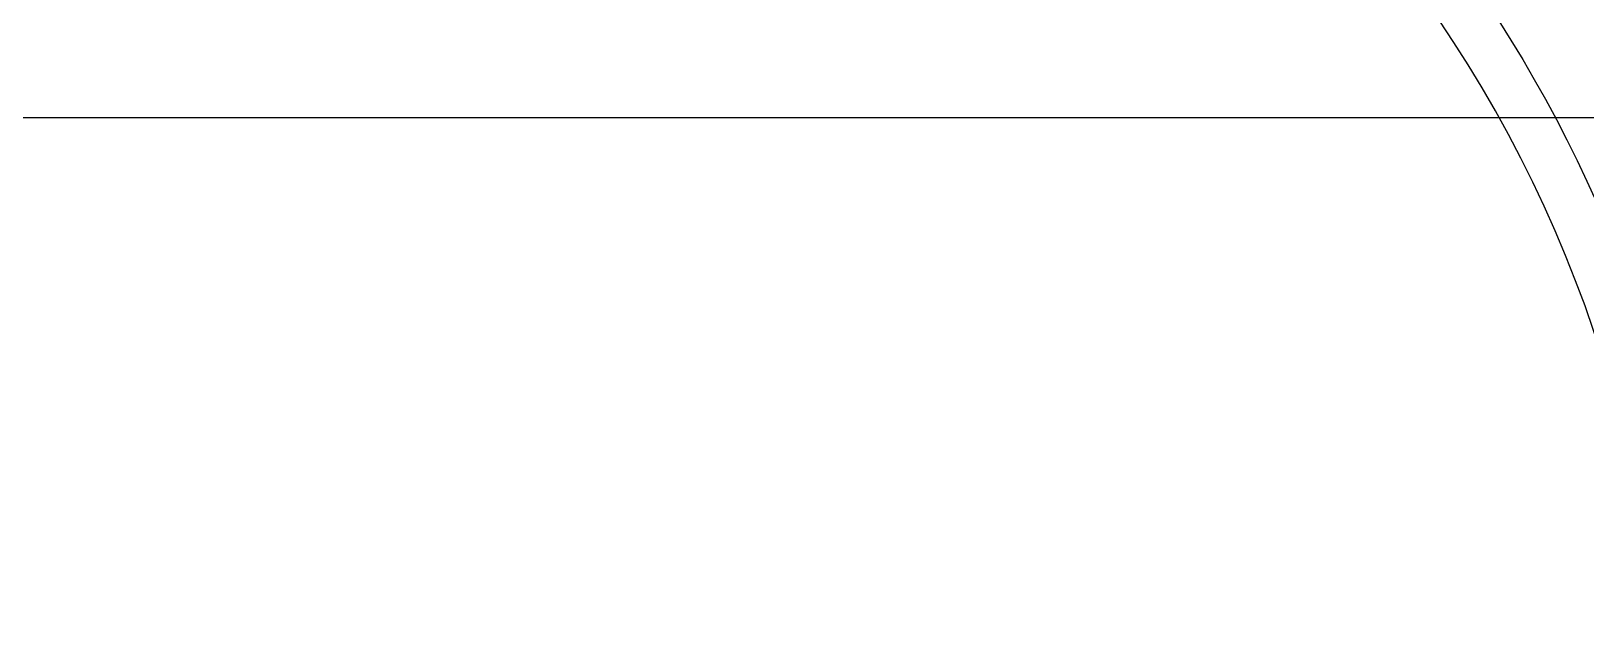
# Model space of a CAD drawing. Header units: millimetres. Extents: x 553637 to 584936, y 5008 to 53898.
# Drawn here: x 560278 to 560389.4, y 46739.5 to 46782.1 of the extents above; entities that cross this region are included whole.
import ezdxf

# ---------------------------------------------------------------- set-up
doc = ezdxf.new("R2010")
doc.units = ezdxf.units.MM
doc.header["$LTSCALE"] = 10
doc.header["$MEASUREMENT"] = 0
doc.layers.add('2', color=2, linetype='Continuous')
doc.layers.add('8', color=8, linetype='Continuous')

msp = doc.modelspace()

# ---------------------------------------------------------------- linework, layer by layer
at = {"layer": '2', "extrusion": (3.3667e-22, 2.56909e-16, -1)}
for radius, start, end in [(105.99, 5.6479, 84.351), (105.63, 6.2249, 83.7714), (105.99, 95.6479, 174.351), (105.63, 96.2249, 173.7714), (94.9, 8.0915, 81.884), (94.9, 98.0915, 161.1672)]:
    msp.add_arc((-560303.41, 46731.49), radius, start, end, dxfattribs=at)
at = {"layer": '2'}
for radius, start, end in [(104.56, 96.2287, 173.7751), (104.56, 20.1521, 83.7751), (91.36, 101.9162, 258.0836), (91.36, 281.878, 78.1218)]:
    msp.add_arc((560303.41, 46731.49), radius, start, end, dxfattribs=at)
msp.add_open_spline([(560352.44, 46825.76), (560358.86, 46822.42), (560364.91, 46818.44), (560376.13, 46809.31), (560381.25, 46804.18), (560390.38, 46792.97), (560394.36, 46786.91), (560401.02, 46774.09), (560403.69, 46767.36), (560405.66, 46760.41)], degree=3, knots=[0.000002, 0.000002, 0.000002, 0.000002, 2.16922, 2.16922, 4.338393, 4.338393, 6.505824, 6.505824, 8.673254, 8.673254, 8.673254, 8.673254], dxfattribs=at)
at = {"layer": '8'}
msp.add_line((558435.95, 46775.94), (561068.19, 46775.94), dxfattribs=at)

doc.saveas('drawing.dxf')
